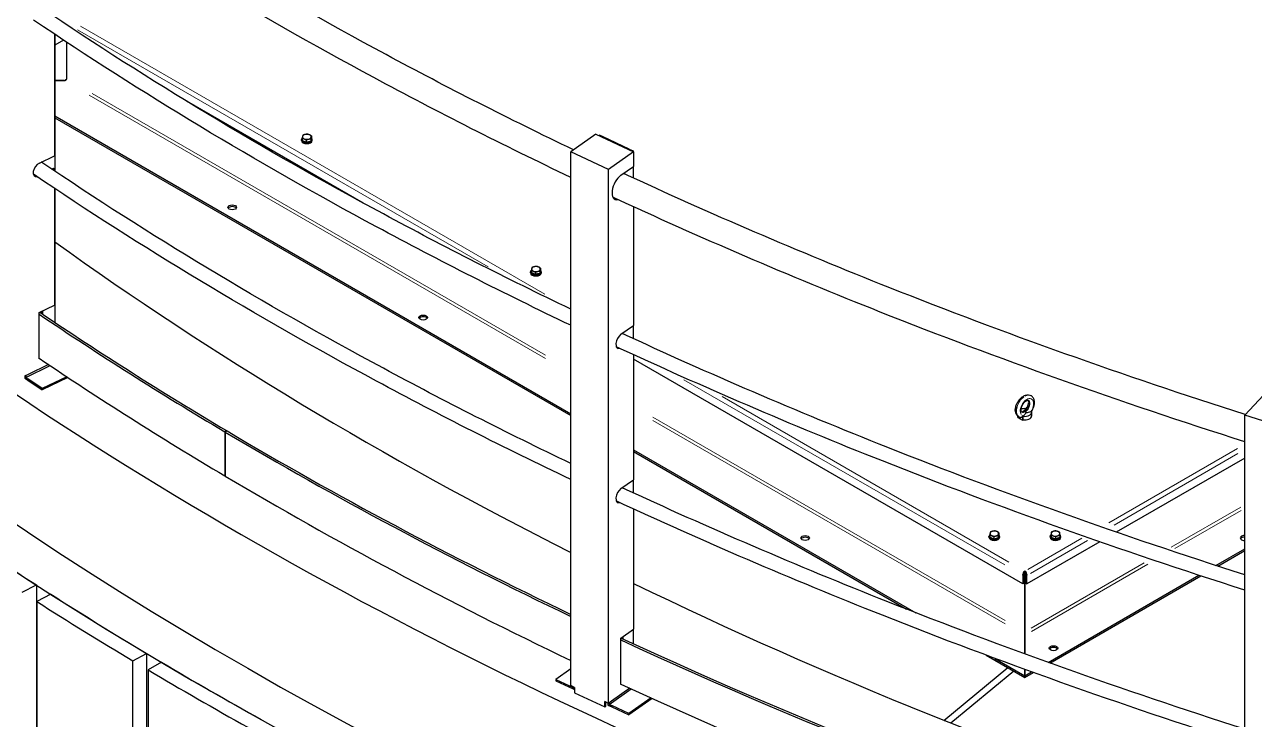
# Model space of a CAD drawing. Header units: millimetres. Extents: x 0 to 89100, y 0 to 63000.
# Drawn here: x 63666 to 65374, y 54623 to 55588 of the extents above; entities that cross this region are included whole.
import ezdxf

# ---------------------------------------------------------------- set-up
doc = ezdxf.new("R2010")
doc.units = ezdxf.units.MM
doc.header["$LTSCALE"] = 150
doc.layers.add('Visible', color=7, linetype='Continuous', lineweight=25)
doc.layers.add('Visible Narrow', color=7, linetype='Continuous', lineweight=18)

msp = doc.modelspace()

# ---------------------------------------------------------------- linework, layer by layer
at = {"layer": 'Visible'}
for p, q in [((63707.87, 55575.25), (63707.87, 55406.39)), ((63708.32, 55574.95), (63708.32, 55384.88)), ((63720.54, 55566.84), (63708.32, 55559.78)), ((63725.14, 55513.15), (63725.14, 55563.8)), ((63720.9, 55510.71), (63708.32, 55510.71)), ((63708.32, 55510.7), (63720.9, 55510.7)), ((64136.72, 55340.45), (63891.1, 55482.26)), ((63708.32, 55461.64), (64424.81, 55047.97)), ((63708.32, 55459.19), (64424.81, 55045.52)), ((64050.7, 55427.42), (64050.7, 55428.65)), ((64051.83, 55430.72), (64051.83, 55427.45)), ((64054.6, 55426.25), (64051.83, 55427.45)), ((64057.37, 55425.05), (64054.6, 55426.25)), ((64057.37, 55428.32), (64057.37, 55425.05)), ((64060.56, 55425.83), (64057.37, 55425.05)), ((64063.74, 55426.62), (64060.56, 55425.83)), ((64063.74, 55429.89), (64063.74, 55426.62)), ((64064.16, 55428.6), (64063.74, 55426.62)), ((64064.57, 55430.59), (64064.16, 55428.6)), ((64064.2, 55428.81), (64064.2, 55428.65)), ((64064.57, 55433.86), (64064.57, 55430.59)), ((64065.7, 55427.42), (64065.7, 55428.65)), ((64459.36, 55436.37), (64424.81, 55411.85)), ((64459.36, 55436.37), (64511.73, 55411.78)), ((64463.83, 55434.27), (64464.64, 55434.85)), ((64469.87, 55432.39), (64464.64, 55434.85)), ((64505.95, 55415.45), (64469.87, 55432.39)), ((64477.18, 55387.26), (64424.81, 55411.85)), ((64424.81, 54670.26), (64424.81, 55411.85)), ((64511.73, 55411.78), (64477.18, 55387.26)), ((64505.95, 55415.45), (64511.18, 55412.99)), ((64510.38, 55412.42), (64511.18, 55412.99)), ((64511.18, 55412.99), (64511.18, 55412.04)), ((64511.73, 55411.78), (64511.73, 55391.57)), ((63686.97, 55396.18), (63707.87, 55406.39)), ((64494.45, 55379.31), (64511.73, 55391.57)), ((64511.18, 55391.19), (64511.18, 55375.67)), ((63703.96, 55387.81), (63706.42, 55389.01)), ((63707.87, 55388.02), (63705.43, 55386.82)), ((63706.42, 55389.01), (63707.87, 55388.02)), ((63707.87, 55388.02), (63707.87, 55385.18)), ((64477.18, 54645.67), (64477.18, 55387.26)), ((63707.87, 55360.92), (63707.87, 55198.79)), ((63708.32, 55360.62), (63708.32, 55174.92)), ((64511.73, 55335.53), (64511.73, 55170.51)), ((64368.9, 55243.71), (64368.9, 55244.94)), ((64370.03, 55247.01), (64370.03, 55243.73)), ((64372.8, 55242.53), (64370.03, 55243.73)), ((64375.57, 55241.33), (64372.8, 55242.53)), ((64375.57, 55244.61), (64375.57, 55241.33)), ((64378.76, 55242.12), (64375.57, 55241.33)), ((64381.94, 55242.9), (64378.76, 55242.12)), ((64381.94, 55246.18), (64381.94, 55242.9)), ((64382.36, 55244.89), (64381.94, 55242.9)), ((64382.77, 55246.88), (64382.36, 55244.89)), ((64382.4, 55245.1), (64382.4, 55244.94)), ((64382.77, 55250.15), (64382.77, 55246.88)), ((64383.9, 55243.71), (64383.9, 55244.94)), ((63686.69, 55188.45), (63707.87, 55198.79)), ((63686.69, 55124.15), (63686.69, 55188.45)), ((63689.68, 55187.44), (63689.68, 55189.91)), ((63691.14, 55190.62), (63691.14, 55186.46)), ((64494.45, 55158.24), (64511.73, 55170.51)), ((64511.18, 55170.12), (64511.18, 55152.5)), ((63687.33, 55124.46), (63686.69, 55124.15)), ((64511.73, 55130.03), (64511.73, 54956.18)), ((65052.51, 54811.72), (64511.73, 55123.94)), ((63671.22, 55102.51), (63666.07, 55100)), ((63668.23, 55098.38), (63701.77, 55114.75)), ((63668.23, 55101.05), (63668.23, 55098.38)), ((63699.46, 55116.3), (63671.22, 55102.51)), ((63666.78, 55100.34), (63666.78, 55097.53)), ((63666.78, 55097.53), (63671.14, 55094.56)), ((63668.23, 55098.38), (63671.14, 55096.39)), ((63690.99, 55082.84), (63671.14, 55096.39)), ((63671.14, 55094.56), (63690.99, 55081)), ((63724.86, 55099.37), (63690.99, 55082.84)), ((63726.46, 55098.31), (63690.99, 55081)), ((63690.99, 55082.84), (63690.99, 55081)), ((65063.59, 55073.12), (65063.73, 55073.05)), ((65386.6, 55073.75), (65360.5, 55045.96)), ((65053.47, 55051.44), (65053.47, 55051.44)), ((65064.6, 55049.59), (65064.6, 55044.69)), ((65065.03, 55046.68), (65064.9, 55053.12)), ((65045.41, 55042.7), (65045.46, 55044.72)), ((65045.41, 55042.7), (65051.77, 55039.03)), ((65046.39, 55044.08), (65047.18, 55043.63)), ((65051.64, 55045.46), (65051.77, 55039.03)), ((65052.59, 55039.5), (65051.77, 55039.03)), ((65065.03, 55046.68), (65064.6, 55046.43)), ((65419.84, 55027.39), (65360.5, 55045.96)), ((65360.5, 54304.38), (65360.5, 55045.96)), ((63946.97, 55024.43), (63944.27, 55022.92)), ((63944.27, 55022.92), (63944.27, 54961.69)), ((63947.64, 55024.03), (63944.94, 55022.53)), ((63944.94, 55022.53), (63944.94, 54961.29)), ((63946.97, 55023.66), (63946.97, 55024.43)), ((64511.73, 54997.79), (64903.88, 54771.38)), ((64511.73, 54995.34), (64890.74, 54776.52)), ((65360.5, 54986.41), (65182.2, 54883.46)), ((63944.27, 54961.69), (63944.94, 54962.06)), ((64494.45, 54943.91), (64511.73, 54956.18)), ((64511.18, 54955.79), (64511.18, 54938.17)), ((64511.73, 54915.7), (64511.73, 54748.58)), ((65006.42, 54879.59), (65006.42, 54876.31)), ((65018.34, 54878.76), (65018.34, 54875.48)), ((65019.17, 54879.45), (65018.75, 54877.47)), ((65019.17, 54882.73), (65019.17, 54879.45)), ((65091.62, 54883.12), (65091.62, 54879.85)), ((65091.65, 54877.85), (65091.62, 54879.85)), ((65091.68, 54879.13), (65091.68, 54875.85)), ((65103.68, 54879.19), (65103.68, 54875.91)), ((65005.3, 54876.29), (65005.3, 54877.51)), ((65009.19, 54875.11), (65006.42, 54876.31)), ((65011.97, 54873.91), (65009.19, 54875.11)), ((65011.97, 54877.19), (65011.97, 54873.91)), ((65015.15, 54874.7), (65011.97, 54873.91)), ((65018.34, 54875.48), (65015.15, 54874.7)), ((65018.75, 54877.47), (65018.34, 54875.48)), ((65018.8, 54877.67), (65018.8, 54877.51)), ((65020.3, 54876.29), (65020.3, 54877.51)), ((65159.09, 54870.12), (65057.94, 54811.72)), ((65090.15, 54876.29), (65090.15, 54877.51)), ((65091.65, 54877.87), (65091.65, 54877.51)), ((65091.68, 54875.85), (65091.65, 54877.85)), ((65094.7, 54874.87), (65091.68, 54875.85)), ((65097.71, 54873.88), (65094.7, 54874.87)), ((65097.71, 54877.16), (65097.71, 54873.88)), ((65100.7, 54874.9), (65097.71, 54873.88)), ((65103.68, 54875.91), (65100.7, 54874.9)), ((65105.15, 54876.29), (65105.15, 54877.51)), ((65320.42, 54837.11), (65360.5, 54860.25)), ((65323.14, 54836.23), (65360.5, 54857.8)), ((65055.22, 54827.3), (65055.22, 54829.14)), ((65053.63, 54824.54), (65052.04, 54823.63)), ((65052.04, 54823.63), (65052.51, 54823.36)), ((65054.1, 54824.28), (65052.51, 54823.36)), ((65052.51, 54823.36), (65052.51, 54811.72)), ((65054.1, 54812.64), (65052.51, 54811.72)), ((65053.63, 54824.54), (65054.1, 54824.28)), ((65054.1, 54824.28), (65054.1, 54812.64)), ((65055.22, 54826.07), (65054.39, 54826.55)), ((65055.22, 54826.07), (65055.22, 54827.3)), ((65055.22, 54827.3), (65055.22, 54826.07)), ((65056.05, 54826.55), (65055.22, 54826.07)), ((65055.22, 54826.07), (65055.22, 54745.23)), ((65055.23, 54745.23), (65055.23, 54826.07)), ((65056.81, 54824.54), (65056.35, 54824.28)), ((65056.35, 54824.28), (65056.35, 54812.64)), ((65056.35, 54824.28), (65057.94, 54823.36)), ((65056.35, 54812.64), (65057.94, 54811.72)), ((65056.81, 54824.54), (65058.4, 54823.63)), ((65057.94, 54823.36), (65058.4, 54823.63)), ((65057.94, 54811.72), (65057.94, 54823.36)), ((65087.41, 54702.58), (65296.94, 54823.56)), ((65090.02, 54701.64), (65299.65, 54822.67)), ((63663.23, 54799.93), (63682.73, 54810.07)), ((63682.73, 54810.07), (63682.73, 51218.51)), ((63702.81, 54797.21), (63683.31, 54787.06)), ((63683.31, 54787.06), (63683.31, 51195.5)), ((64494.22, 54736.15), (64511.73, 54748.58)), ((64511.18, 54748.2), (64511.18, 54728.64)), ((64494.22, 54671.85), (64494.22, 54736.15)), ((64495.24, 54736.02), (64495.24, 54736.88)), ((64496.99, 54738.12), (64496.99, 54735.21)), ((65055.22, 54714.25), (65055.23, 54740.33)), ((65055.22, 54740.33), (65055.22, 54714.25)), ((63816.91, 54704.52), (63835.76, 54715.07)), ((63835.76, 54715.07), (63835.76, 51123.5)), ((65001.48, 54712.58), (65055.22, 54681.55)), ((65013.39, 54708.15), (65055.22, 54684)), ((63816.91, 51112.96), (63816.91, 54704.52)), ((63856.64, 54702.63), (63837.79, 54692.08)), ((63837.79, 54692.08), (63837.79, 51100.52)), ((64424.81, 54693.58), (64404.16, 54678.91)), ((64942.72, 54622.05), (65031.49, 54695.25)), ((65055.22, 54692.78), (65055.22, 54681.55)), ((65055.22, 54684), (65055.22, 54692.78)), ((65055.23, 54681.55), (65055.22, 54692.78)), ((65055.23, 54692.78), (65055.23, 54684)), ((64404.16, 54678.91), (64428.02, 54667.71)), ((64404.16, 54678.91), (64404.16, 54677.08)), ((64404.16, 54677.08), (64428.02, 54665.88)), ((65040.11, 54690.27), (64952.59, 54618.11)), ((65055.22, 54684), (65055.22, 54681.55)), ((65055.23, 54684), (65064.56, 54689.39)), ((65055.23, 54681.55), (65067.16, 54688.44)), ((65055.23, 54684), (65055.23, 54681.55)), ((64430.05, 54667.8), (64424.81, 54670.26)), ((64428.02, 54667.71), (64430.05, 54666.76)), ((64428.02, 54665.88), (64430.05, 54664.92)), ((64430.05, 54667.8), (64430.05, 54660.46)), ((64430.05, 54660.46), (64471.95, 54640.78)), ((64478.06, 54644.22), (64508.53, 54665.85)), ((64506.76, 54666.67), (64481.44, 54648.7)), ((64494.75, 54672.23), (64494.22, 54671.85)), ((64477.18, 54645.67), (64471.95, 54648.13)), ((64471.95, 54640.78), (64471.95, 54648.13)), ((64471.95, 54640.78), (64473.37, 54641.79)), ((64473.37, 54641.79), (64473.37, 54647.47)), ((64476.31, 54646.08), (64476.31, 54643.2)), ((64476.31, 54643.2), (64481.55, 54640.74)), ((64481.44, 54648.7), (64477.18, 54645.67)), ((64478.06, 54646.3), (64478.06, 54644.22)), ((64478.06, 54644.22), (64481.55, 54642.58)), ((64505.41, 54631.38), (64481.55, 54642.58)), ((64481.55, 54640.74), (64505.41, 54629.54)), ((64536.14, 54653.19), (64505.41, 54631.38)), ((64537.71, 54652.47), (64505.41, 54629.54)), ((64505.41, 54631.38), (64505.41, 54629.54))]:
    msp.add_line(p, q, dxfattribs=at)
for centre, major_axis, ratio, start_param, end_param in [((68289.52, 57194.93), (-6187.5, 0), 0.5773503, 6.0962024, 9.6168762), ((68289.52, 57194.93), (-6112.5, 0), 0.5773503, 0, 1.3652724), ((63720.9, 55513.16), (4.24, 0), 0.5774155, 4.7123325, 6.2831288), ((63720.9, 55513.15), (4.24, 0), 0.5774155, 4.7124455, 6.2832418), ((64058.2, 55428.65), (7.5, 0), 0.5773503, 2.5754935, 6.8388121), ((64058.2, 55427.42), (7.5, 0), 0.5773503, 3.1415927, 6.2831853), ((64058.2, 55432.57), (-6, 0), 0.5773503, 6.1631016, 7.2102992), ((64058.2, 55432.57), (-6, 0), 0.5773503, 5.1159041, 6.1631016), ((64058.2, 55428.65), (-6, 0), 0.5773503, 0.5122191, 1.3420087), ((64058.2, 55432.57), (-6, 0), 0.5773503, 0.9271139, 1.9743114), ((64058.2, 55432.57), (6, 0), 0.5773503, 0.9271139, 1.9743114), ((64058.2, 55428.65), (-6, 0), 0.5773503, 1.5289442, 2.4196787), ((64058.2, 55432.57), (6, 0), 0.5773503, 5.1159041, 6.1631016), ((64058.2, 55432.57), (6, 0), 0.5773503, 6.1631016, 7.2102992), ((64058.2, 55428.65), (6, 0), 0.5773503, 6.0035196, 6.2831853), ((63686.97, 55387), (-6.34, -9.29), 0.6234477, 3.9723274, 6.7589537), ((63683.41, 55388.09), (6.34, 9.29), 0.6234477, 6.2347591, 6.3064286), ((63681.95, 55389.08), (6.34, 9.29), 0.6234477, 3.6631995, 3.7974198), ((63685.52, 55387.99), (-6.34, -9.29), 0.6234477, 0.125741, 0.4738092), ((63683.41, 55388.09), (-6.34, -9.29), 0.6234477, 0.503796, 0.6571643), ((64494.45, 55363.39), (-8.29, -17.65), 0.5151758, 3.8806901, 6.6737225), ((64488.85, 55364.9), (8.29, 17.65), 0.5151758, 6.0990844, 6.1658988), ((64490.6, 55364.08), (8.29, 17.65), 0.5151758, 6.1011993, 6.3533492), ((68289.52, 57375.58), (6112.5, 0), 0.5773503, 3.7534395, 4.1005421), ((64488.85, 55364.9), (-8.29, -17.65), 0.5151758, 0.3804398, 0.5074628), ((64492.71, 55364.21), (-8.29, -17.65), 0.5151758, 0.0961292, 0.3892862), ((64490.6, 55364.08), (-8.29, -17.65), 0.5151758, 0.3694616, 0.5083554), ((63954.78, 55332.2), (6, 0), 0.5773503, 0.3613671, 2.7802255), ((68289.52, 57408.04), (5872.5, 0), 0.5773503, 3.8175465, 3.9940945), ((64376.4, 55244.94), (7.5, 0), 0.5773503, 2.5754935, 6.8388121), ((64376.4, 55243.71), (7.5, 0), 0.5773503, 3.1415927, 6.2831853), ((64376.4, 55248.86), (-6, 0), 0.5773503, 6.1631016, 7.2102992), ((64376.4, 55248.86), (-6, 0), 0.5773503, 5.1159041, 6.1631016), ((64376.4, 55244.94), (-6, 0), 0.5773503, 0.5122191, 1.3420087), ((64376.4, 55248.86), (-6, 0), 0.5773503, 0.9271139, 1.9743114), ((64376.4, 55248.86), (6, 0), 0.5773503, 0.9271139, 1.9743114), ((64376.4, 55244.94), (-6, 0), 0.5773503, 1.5289442, 2.4196787), ((64376.4, 55248.86), (6, 0), 0.5773503, 5.1159041, 6.1631016), ((64376.4, 55248.86), (6, 0), 0.5773503, 6.1631016, 7.2102992), ((64376.4, 55244.94), (6, 0), 0.5773503, 6.0035196, 6.2831853), ((68289.52, 57458.25), (6055.87, 0), 0.5773503, 3.8489831, 3.9121467), ((68289.52, 57458.25), (6052.12, 0), 0.5773503, 3.8484812, 3.9121467), ((64219.95, 55179.11), (6, 0), 0.5773503, 0.3613671, 2.7802255), ((64494.45, 55149.06), (-4.78, -10.18), 0.5151758, 3.8806901, 6.7566627), ((64488.85, 55150.57), (4.78, 10.18), 0.5151758, 3.7502368, 3.7816182), ((64490.6, 55149.75), (-4.78, -10.18), 0.5151758, 0.4725708, 0.6412233), ((64492.71, 55149.88), (-4.78, -10.18), 0.5151758, 0.1671446, 0.471734), ((68289.52, 57397.02), (6055.87, 0), 0.5773503, 3.8489831, 3.9121467), ((65055.22, 55049.59), (9.37, 0), 0.5773503, 1.3943417, 2.1674955), ((65055.22, 55049.59), (9.37, 0), 0.5773503, 4.4095243, 6.5860499), ((65055.22, 55191.89), (6.55, -310.51), 0.0216007, 5.2067929, 5.2249141), ((65055.22, 55044.69), (9.37, 0), 0.5773503, 4.4276455, 6.2831853), ((68289.52, 57458.25), (6055.87, 0), 0.5773503, 3.9123055, 4.020265), ((68289.52, 57458.25), (6052.12, 0), 0.5773503, 3.9123055, 4.0197513), ((68289.52, 57397.02), (6055.87, 0), 0.5773503, 3.9123055, 4.020265), ((64494.45, 54934.73), (-4.78, -10.18), 0.5151758, 3.8806901, 6.7566627), ((64488.85, 54936.24), (4.78, 10.18), 0.5151758, 3.7502368, 3.7816182), ((64490.6, 54935.42), (-4.78, -10.18), 0.5151758, 0.4725708, 0.6412233), ((64492.71, 54935.55), (-4.78, -10.18), 0.5151758, 0.1671446, 0.471734), ((68289.52, 57194.93), (6187.5, 0), 0.5773503, 3.8410865, 3.872557), ((65012.8, 54877.51), (7.5, 0), 0.5773503, 2.5754935, 6.8388121), ((65012.8, 54881.43), (-6, 0), 0.5773503, 6.1631016, 7.2102992), ((65012.8, 54881.43), (-6, 0), 0.5773503, 5.1159041, 6.1631016), ((65012.8, 54881.43), (-6, 0), 0.5773503, 0.9271139, 1.9743114), ((65012.8, 54881.43), (6, 0), 0.5773503, 0.9271139, 1.9743114), ((65012.8, 54881.43), (6, 0), 0.5773503, 5.1159041, 6.1631016), ((65012.8, 54881.43), (6, 0), 0.5773503, 6.1631016, 7.2102992), ((65097.65, 54877.51), (7.5, 0), 0.5773503, 2.5053533, 6.9221564), ((65097.65, 54881.43), (-6, 0), 0.5773503, 5.245453, 6.2926506), ((65097.65, 54881.43), (-6, 0), 0.5773503, 0.0094653, 1.0566628), ((65097.65, 54881.43), (6, 0), 0.5773503, 1.0566628, 2.1038604), ((65097.65, 54881.43), (6, 0), 0.5773503, 0.0094653, 1.0566628), ((65097.65, 54881.43), (6, 0), 0.5773503, 5.245453, 6.2926506), ((65360.17, 54875.37), (-6, 0), 0.5773503, 4.6563288, 7.9100418), ((64750.28, 54872.92), (6, 0), 0.5773503, 0.3613671, 2.7802255), ((65012.8, 54876.29), (7.5, 0), 0.5773503, 3.1415927, 6.2831853), ((65012.8, 54877.51), (-6, 0), 0.5773503, 0.5122191, 1.3420087), ((65012.8, 54877.51), (-6, 0), 0.5773503, 1.5289442, 2.4196787), ((65012.8, 54877.51), (6, 0), 0.5773503, 6.0035196, 6.2831853), ((65097.65, 54876.29), (7.5, 0), 0.5773503, 3.1415927, 6.2831853), ((65097.65, 54877.51), (-6, 0), 0.5773503, 0, 0.0542781), ((65097.65, 54877.51), (-6, 0), 0.5773503, 0.6235085, 1.4898171), ((65097.65, 54881.43), (-6, 0), 0.5773503, 1.0566628, 2.1038604), ((65097.65, 54877.51), (-6, 0), 0.5773503, 1.6731041, 2.5346167), ((65360.17, 54872.92), (-6, 0), 0.5773503, 4.6563288, 5.9218182), ((65055.22, 54825.46), (-2.25, -3.9), 0.5773503, 3.9269908, 5.4977871), ((65055.22, 54825.46), (-2.25, 3.9), 0.5773503, 3.9269908, 5.4977871), ((68289.52, 57408.04), (5872.5, 0), 0.5773503, 4.0135861, 4.1902126), ((65055.22, 54825.46), (-1.13, -1.95), 0.5773503, 3.9269908, 5.4977871), ((65055.22, 54825.46), (1.12, -1.95), 0.5773503, 0.7853982, 2.3561945), ((68289.52, 57194.93), (6187.5, 0), 0.5773503, 3.8774055, 3.908876), ((68289.52, 57194.93), (-6213.75, 0), 0.5773503, 0.7358026, 0.7672936), ((65055.22, 54742.78), (0, -3.46), 0.0000978, 3.9270365, 5.4978328), ((65055.23, 54742.78), (0, 3.46), 0.0000978, 3.9269344, 5.4977307), ((68289.52, 57458.25), (6055.87, 0), 0.5773503, 4.0350607, 4.2075521), ((68289.52, 57458.25), (6052.12, 0), 0.5773503, 4.0346241, 4.2072096), ((65095, 54719.83), (6, 0), 0.5773503, 0.3613671, 2.7802255), ((68289.52, 57194.93), (-6213.75, 0), 0.5773503, 0.7721216, 0.8036125), ((68289.52, 57194.93), (6187.5, 0), 0.5773503, 3.9137245, 3.945195), ((68289.52, 57397.02), (6055.87, 0), 0.5773503, 4.0350607, 4.2075521)]:
    msp.add_ellipse(centre, major_axis=major_axis, ratio=ratio, start_param=start_param, end_param=end_param, dxfattribs=at)
for centre, major_axis in [((63954.78, 55334.65), (-6, 0)), ((64219.95, 55181.55), (-6, 0)), ((64750.28, 54875.37), (-6, 0)), ((65095, 54722.28), (6, 0))]:
    msp.add_ellipse(centre, major_axis=major_axis, ratio=0.5773503, dxfattribs=at)
for points, knots in [([(64428.62, 55414.55), (64339.67, 55457.18), (64252.85, 55501.29), (64000.46, 55637.14), (63841.58, 55733), (63692.71, 55833.72)], [4.72926549, 4.72926549, 4.72926549, 4.72926549, 4.78669239, 4.78669239, 4.90071105, 4.90071105, 4.90071105, 4.90071105]), ([(64424.81, 55376.21), (64331.23, 55420.84), (64239.95, 55467.1), (63982.5, 55605.67), (63822.78, 55702.01), (63673.01, 55803.32)], [4.72673038, 4.72673038, 4.72673038, 4.72673038, 4.78669239, 4.78669239, 4.9005598, 4.9005598, 4.9005598, 4.9005598]), ([(64424.81, 55193.14), (64335.87, 55235.78), (64249.06, 55279.89), (63997.21, 55415.45), (63838.79, 55510.97), (63690.28, 55611.35)], [4.72933692, 4.72933692, 4.72933692, 4.72933692, 4.78669239, 4.78669239, 4.90018417, 4.90018417, 4.90018417, 4.90018417]), ([(64424.81, 55170.77), (64332.55, 55214.84), (64242.54, 55260.48), (63986.98, 55398.04), (63827.89, 55493.98), (63678.7, 55594.83)], [4.72746927, 4.72746927, 4.72746927, 4.72746927, 4.78669239, 4.78669239, 4.90025711, 4.90025711, 4.90025711, 4.90025711]), ([(64424.81, 54978.81), (64335.87, 55021.45), (64249.06, 55065.56), (63997.21, 55201.12), (63838.79, 55296.64), (63690.28, 55397.02)], [4.72933692, 4.72933692, 4.72933692, 4.72933692, 4.78669239, 4.78669239, 4.90018417, 4.90018417, 4.90018417, 4.90018417]), ([(64424.81, 54956.44), (64332.55, 55000.51), (64242.54, 55046.15), (63986.98, 55183.71), (63827.89, 55279.65), (63678.7, 55380.5)], [4.72746927, 4.72746927, 4.72746927, 4.72746927, 4.78669239, 4.78669239, 4.90025711, 4.90025711, 4.90025711, 4.90025711]), ([(65361.22, 55046.72), (65191.97, 55100.83), (65027.24, 55159.63), (64741.06, 55273.09), (64617.66, 55326.13), (64497.96, 55381.8)], [4.54203711, 4.54203711, 4.54203711, 4.54203711, 4.63808557, 4.63808557, 4.71443237, 4.71443237, 4.71443237, 4.71443237]), ([(65360.5, 55008.93), (65186.87, 55064.18), (65017.92, 55124.36), (64727.32, 55239.58), (64603.5, 55292.78), (64483.35, 55348.64)], [4.54009544, 4.54009544, 4.54009544, 4.54009544, 4.63808557, 4.63808557, 4.71429154, 4.71429154, 4.71429154, 4.71429154]), ([(65360.5, 54824.2), (65190.48, 54878.51), (65025, 54937.56), (64738.52, 55051.14), (64615.51, 55103.99), (64496.16, 55159.46)], [4.54171051, 4.54171051, 4.54171051, 4.54171051, 4.63808557, 4.63808557, 4.71409587, 4.71409587, 4.71409587, 4.71409587]), ([(65360.5, 54803.02), (65187.9, 54858.01), (65019.94, 54917.86), (64730.79, 55032.5), (64607.48, 55085.48), (64487.82, 55141.09)], [4.54055376, 4.54055376, 4.54055376, 4.54055376, 4.63808557, 4.63808557, 4.71406247, 4.71406247, 4.71406247, 4.71406247]), ([(65046.39, 55044.08), (65045.47, 55044.62), (65044.66, 55045.34), (65043.32, 55047.08), (65042.82, 55048.11), (65042.08, 55050.52), (65041.93, 55051.92), (65042, 55055), (65042.29, 55056.69), (65043.28, 55060.05), (65043.98, 55061.72), (65045.71, 55064.88), (65046.73, 55066.38), (65049.01, 55069.08), (65050.28, 55070.3), (65053, 55072.32), (65054.46, 55073.13), (65057.44, 55074.12), (65058.96, 55074.34), (65061.56, 55074.02), (65062.63, 55073.68), (65063.59, 55073.12)], [-2.3561945, -2.3561945, -2.3561945, -2.3561945, -2.1285941, -2.1285941, -1.8792515, -1.8792515, -1.5690746, -1.5690746, -1.2118087, -1.2118087, -0.854039, -0.854039, -0.5012726, -0.5012726, -0.1465999, -0.1465999, 0.2137379, 0.2137379, 0.5494352, 0.5494352, 0.7853982, 0.7853982, 0.7853982, 0.7853982]), ([(65050.93, 55050.12), (65050.8, 55050.2), (65050.66, 55050.31), (65050.32, 55050.88), (65050.13, 55051.34), (65049.93, 55052.52), (65049.89, 55053.16), (65049.99, 55054.63), (65050.12, 55055.45), (65050.57, 55057.19), (65050.9, 55058.12), (65051.73, 55059.94), (65052.23, 55060.85), (65053.36, 55062.52), (65053.98, 55063.29), (65055.24, 55064.6), (65055.89, 55065.14), (65057.09, 55065.97), (65057.65, 55066.25), (65058.6, 55066.61), (65058.99, 55066.68), (65059.61, 55066.7), (65059.79, 55066.64), (65059.94, 55066.57), (65059.96, 55066.56), (65059.98, 55066.55)], [-2.3561945, -2.3561945, -2.3561945, -2.3561945, -2.0420352, -2.0420352, -1.7264659, -1.7264659, -1.4673273, -1.4673273, -1.2019714, -1.2019714, -0.9267158, -0.9267158, -0.6457387, -0.6457387, -0.3650973, -0.3650973, -0.0909601, -0.0909601, 0.1726807, 0.1726807, 0.4325068, 0.4325068, 0.7416349, 0.7416349, 0.7853982, 0.7853982, 0.7853982, 0.7853982]), ([(65055.15, 55053), (65055.8, 55053.62), (65056.43, 55054.34), (65057.63, 55055.94), (65058.19, 55056.82), (65059.15, 55058.64), (65059.55, 55059.57), (65060.14, 55061.36), (65060.34, 55062.21), (65060.53, 55063.72), (65060.54, 55064.37), (65060.44, 55065.42), (65060.34, 55065.81), (65060.11, 55066.37), (65060, 55066.5), (65059.92, 55066.57), (65059.91, 55066.58), (65059.9, 55066.59)], [-2.8162424, -2.8162424, -2.8162424, -2.8162424, -2.5435628, -2.5435628, -2.2628817, -2.2628817, -1.9812652, -1.9812652, -1.7057698, -1.7057698, -1.4425193, -1.4425193, -1.1904884, -1.1904884, -0.9179316, -0.9179316, -0.8708314, -0.8708314, -0.8708314, -0.8708314]), ([(65064.93, 55051.72), (65065.67, 55052.94), (65066.32, 55054.22), (65067.49, 55057.14), (65067.97, 55058.79), (65068.5, 55062.06), (65068.57, 55063.68), (65068.2, 55066.81), (65067.76, 55068.33), (65066.36, 55070.82), (65065.48, 55071.84), (65064.19, 55072.77), (65063.96, 55072.91), (65063.73, 55073.05)], [-2.4244562, -2.4244562, -2.4244562, -2.4244562, -2.145083, -2.145083, -1.8051618, -1.8051618, -1.4652406, -1.4652406, -1.1253194, -1.1253194, -0.8424167, -0.8424167, -0.7853982, -0.7853982, -0.7853982, -0.7853982]), ([(65050.55, 55050.49), (65050.6, 55050.49), (65050.65, 55050.49), (65050.84, 55050.5), (65050.99, 55050.52), (65051.33, 55050.6), (65051.53, 55050.65), (65051.74, 55050.73)], [2.65857048, 2.65857048, 2.65857048, 2.65857048, 2.7135837, 2.7135837, 2.83271343, 2.83271343, 2.95184317, 2.95184317, 2.95184317, 2.95184317]), ([(65053.47, 55051.44), (65053.46, 55051.43), (65053.45, 55051.43), (65053.43, 55051.42), (65053.42, 55051.41), (65053.38, 55051.39), (65053.35, 55051.37), (65053.24, 55051.32), (65053.15, 55051.28), (65052.71, 55051.08), (65052.27, 55050.92), (65051.74, 55050.73)], [-1.4562933, -1.4562933, -1.4562933, -1.4562933, -1.44378361, -1.44378361, -1.4301303, -1.4301303, -1.39485265, -1.39485265, -1.30115207, -1.30115207, -0.92188658, -0.92188658, -0.92188658, -0.92188658]), ([(65053.07, 55044.9), (65054.29, 55045.79), (65055.05, 55046.86), (65055.87, 55048.13), (65056.12, 55048.55), (65056.45, 55048.97), (65056.53, 55049.07), (65056.69, 55049.22), (65056.76, 55049.27), (65056.85, 55049.34), (65056.88, 55049.36), (65056.93, 55049.39), (65056.95, 55049.41), (65056.97, 55049.42)], [-0.72083028, -0.72083028, -0.72083028, -0.72083028, -0.36234149, -0.36234149, -0.14264662, -0.14264662, -0.07199889, -0.07199889, -0.02885542, -0.02885542, -0.01167621, -0.01167621, -0.00006359, -0.00006359, -0.00006359, -0.00006359]), ([(65055.15, 55053), (65055.05, 55052.91), (65054.97, 55052.82), (65054.57, 55052.42), (65054.33, 55052.14), (65054, 55051.82), (65053.91, 55051.75), (65053.75, 55051.62), (65053.69, 55051.58), (65053.59, 55051.51), (65053.56, 55051.5), (65053.51, 55051.47), (65053.49, 55051.45), (65053.47, 55051.44)], [-0.41966457, -0.41966457, -0.41966457, -0.41966457, -0.36234149, -0.36234149, -0.14264662, -0.14264662, -0.07199889, -0.07199889, -0.02885542, -0.02885542, -0.01167621, -0.01167621, -0.00006359, -0.00006359, -0.00006359, -0.00006359]), ([(65056.97, 55049.42), (65056.97, 55049.42), (65056.97, 55049.42), (65056.97, 55049.42), (65056.97, 55049.42), (65056.98, 55049.42)], [13.6573173803, 13.6573173803, 13.6573173803, 13.6573173803, 13.65757557466, 13.65757557466, 13.65783376903, 13.65783376903, 13.65783376903, 13.65783376903]), ([(65056.98, 55049.42), (65056.99, 55049.43), (65057, 55049.43), (65057.02, 55049.44), (65057.03, 55049.45), (65057.07, 55049.47), (65057.1, 55049.48), (65057.21, 55049.54), (65057.29, 55049.57), (65058.06, 55049.83), (65059.09, 55049.9), (65061.32, 55050.26), (65062.51, 55050.5), (65063.52, 55050.93)], [-1.4562933, -1.4562933, -1.4562933, -1.4562933, -1.4437836, -1.4437836, -1.4301303, -1.4301303, -1.3948526, -1.3948526, -1.3011521, -1.3011521, -0.5710757, -0.5710757, 0, 0, 0, 0]), ([(65047.18, 55043.63), (65047.34, 55043.54), (65047.5, 55043.45), (65047.82, 55043.29), (65047.98, 55043.22), (65048.32, 55043.08), (65048.49, 55043.02), (65048.83, 55042.9), (65049, 55042.85), (65049.35, 55042.75), (65049.52, 55042.71), (65049.7, 55042.67)], [2.35619449, 2.35619449, 2.35619449, 2.35619449, 2.39462819, 2.39462819, 2.4330619, 2.4330619, 2.4714956, 2.4714956, 2.50992931, 2.50992931, 2.54836301, 2.54836301, 2.54836301, 2.54836301]), ([(65051.64, 55045.46), (65051.65, 55044.71), (65051.55, 55044.12), (65051.22, 55043.29), (65050.99, 55043.01), (65050.5, 55042.69), (65050.23, 55042.62), (65049.85, 55042.65), (65049.77, 55042.66), (65049.7, 55042.67)], [0, 0, 0, 0, 0.3633261, 0.3633261, 0.6808716, 0.6808716, 0.955434, 0.955434, 1.0240387, 1.0240387, 1.0240387, 1.0240387]), ([(65360.5, 54609.86), (65190.48, 54664.18), (65025, 54723.23), (64738.52, 54836.81), (64615.51, 54889.66), (64496.16, 54945.13)], [4.54171051, 4.54171051, 4.54171051, 4.54171051, 4.63808557, 4.63808557, 4.71409587, 4.71409587, 4.71409587, 4.71409587]), ([(65360.5, 54588.69), (65187.9, 54643.68), (65019.94, 54703.53), (64730.79, 54818.17), (64607.48, 54871.15), (64487.82, 54926.76)], [4.54055376, 4.54055376, 4.54055376, 4.54055376, 4.63808557, 4.63808557, 4.71406247, 4.71406247, 4.71406247, 4.71406247]), ([(62075.77, 54755.39), (61949.51, 54578.44), (61845.66, 54395.89), (61591.94, 53806.71), (61530.17, 53386.48), (61637.48, 52558.4), (61805.33, 52150.93), (62352.93, 51385.33), (62734.35, 51027.61), (63672.57, 50399.08), (64229.89, 50128.67), (65463.03, 49703.22), (66138.63, 49548.25), (67277.11, 49402.75), (67724.62, 49372.23), (68172.91, 49367.73)], [3.5362149, 3.5362149, 3.5362149, 3.5362149, 3.6833053, 3.6833053, 4.0016656, 4.0016656, 4.3186134, 4.3186134, 4.6383092, 4.6383092, 4.9591467, 4.9591467, 5.2799455, 5.2799455, 5.4804087, 5.4804087, 5.4804087, 5.4804087])]:
    msp.add_open_spline(points, degree=3, knots=knots, dxfattribs=at)
for points, weights in [([(64052.24, 55432.98), (64052.05, 55432.06), (64051.83, 55430.72)], [1, 1.03814443452, 1.0003653387]), ([(64051.83, 55430.72), (64053.31, 55430.35), (64054.6, 55429.8)], [1.0003653387, 1.03814443452, 1]), ([(64052.66, 55434.69), (64052.44, 55433.91), (64052.24, 55432.98)], [1.0003653387, 1.03814443452, 1]), ([(64055.85, 55435.75), (64054.37, 55435.39), (64052.66, 55434.69)], [1, 1.03814443452, 1.0003653387]), ([(64054.6, 55429.8), (64055.89, 55429.24), (64057.37, 55428.32)], [1, 1.03814443452, 1.0003653387]), ([(64059.03, 55436.26), (64057.32, 55436.12), (64055.85, 55435.75)], [1.0003653387, 1.03814443452, 1]), ([(64057.37, 55428.32), (64059.08, 55429.02), (64060.56, 55429.38)], [1.0003653387, 1.03814443452, 1]), ([(64061.8, 55435.34), (64060.52, 55435.9), (64059.03, 55436.26)], [1, 1.03814443452, 1.0003653387]), ([(64060.56, 55429.38), (64062.04, 55429.75), (64063.74, 55429.89)], [1, 1.03814443452, 1.0003653387]), ([(64064.57, 55433.86), (64063.09, 55434.78), (64061.8, 55435.34)], [1.0003653387, 1.03814443452, 1]), ([(64063.74, 55429.89), (64063.97, 55431.23), (64064.16, 55432.15)], [1.0003653387, 1.03814443452, 1]), ([(64064.16, 55432.15), (64064.35, 55433.08), (64064.57, 55433.86)], [1, 1.03814443452, 1.0003653387]), ([(64370.44, 55249.27), (64370.25, 55248.35), (64370.03, 55247.01)], [1, 1.03814443452, 1.0003653387]), ([(64370.03, 55247.01), (64371.51, 55246.64), (64372.8, 55246.09)], [1.0003653387, 1.03814443452, 1]), ([(64370.86, 55250.98), (64370.64, 55250.19), (64370.44, 55249.27)], [1.0003653387, 1.03814443452, 1]), ([(64374.04, 55252.04), (64372.56, 55251.68), (64370.86, 55250.98)], [1, 1.03814443452, 1.0003653387]), ([(64372.8, 55246.09), (64374.08, 55245.53), (64375.57, 55244.61)], [1, 1.03814443452, 1.0003653387]), ([(64377.23, 55252.55), (64375.52, 55252.41), (64374.04, 55252.04)], [1.0003653387, 1.03814443452, 1]), ([(64375.57, 55244.61), (64377.28, 55245.31), (64378.76, 55245.67)], [1.0003653387, 1.03814443452, 1]), ([(64380, 55251.63), (64378.71, 55252.19), (64377.23, 55252.55)], [1, 1.03814443452, 1.0003653387]), ([(64378.76, 55245.67), (64380.23, 55246.04), (64381.94, 55246.18)], [1, 1.03814443452, 1.0003653387]), ([(64382.77, 55250.15), (64381.29, 55251.07), (64380, 55251.63)], [1.0003653387, 1.03814443452, 1]), ([(64381.94, 55246.18), (64382.16, 55247.52), (64382.36, 55248.44)], [1.0003653387, 1.03814443452, 1]), ([(64382.36, 55248.44), (64382.55, 55249.36), (64382.77, 55250.15)], [1, 1.03814443452, 1.0003653387]), ([(65063.52, 55050.93), (65063.83, 55051.06), (65064.17, 55051.21)], [1.06244661735, 1.03210525676, 1]), ([(65052.43, 55044.42), (65052.76, 55044.67), (65053.07, 55044.9)], [1, 1.03210525676, 1.06244661735]), ([(65006.84, 54881.85), (65006.65, 54880.93), (65006.42, 54879.59)], [1, 1.03814443452, 1.0003653387]), ([(65006.42, 54879.59), (65007.91, 54879.22), (65009.19, 54878.66)], [1.0003653387, 1.03814443452, 1]), ([(65007.25, 54883.56), (65007.03, 54882.77), (65006.84, 54881.85)], [1.0003653387, 1.03814443452, 1]), ([(65010.44, 54884.62), (65008.96, 54884.26), (65007.25, 54883.56)], [1, 1.03814443452, 1.0003653387]), ([(65009.19, 54878.66), (65010.48, 54878.11), (65011.97, 54877.19)], [1, 1.03814443452, 1.0003653387]), ([(65013.63, 54885.13), (65011.92, 54884.98), (65010.44, 54884.62)], [1.0003653387, 1.03814443452, 1]), ([(65016.4, 54884.2), (65015.11, 54884.76), (65013.63, 54885.13)], [1, 1.03814443452, 1.0003653387]), ([(65015.15, 54878.25), (65016.63, 54878.61), (65018.34, 54878.76)], [1, 1.03814443452, 1.0003653387]), ([(65019.17, 54882.73), (65017.68, 54883.65), (65016.4, 54884.2)], [1.0003653387, 1.03814443452, 1]), ([(65018.34, 54878.76), (65018.56, 54880.1), (65018.75, 54881.02)], [1.0003653387, 1.03814443452, 1]), ([(65018.75, 54881.02), (65018.94, 54881.94), (65019.17, 54882.73)], [1, 1.03814443452, 1.0003653387]), ([(65094.6, 54884.42), (65093.21, 54883.95), (65091.62, 54883.12)], [1, 1.03814443452, 1.0003653387]), ([(65091.62, 54883.12), (65091.63, 54882.33), (65091.65, 54881.4)], [1.0003653387, 1.03814443452, 1]), ([(65091.65, 54881.4), (65091.66, 54880.47), (65091.68, 54879.13)], [1, 1.03814443452, 1.0003653387]), ([(65091.68, 54879.13), (65093.3, 54878.87), (65094.7, 54878.42)], [1.0003653387, 1.03814443452, 1]), ([(65097.58, 54885.16), (65095.98, 54884.89), (65094.6, 54884.42)], [1.0003653387, 1.03814443452, 1]), ([(65100.6, 54884.45), (65099.2, 54884.91), (65097.58, 54885.16)], [1, 1.03814443452, 1.0003653387]), ([(65103.62, 54883.19), (65102, 54883.99), (65100.6, 54884.45)], [1.0003653387, 1.03814443452, 1]), ([(65100.7, 54878.45), (65102.08, 54878.92), (65103.68, 54879.19)], [1, 1.03814443452, 1.0003653387]), ([(65103.65, 54881.47), (65103.63, 54882.39), (65103.62, 54883.19)], [1, 1.03814443452, 1.0003653387]), ([(65103.68, 54879.19), (65103.66, 54880.54), (65103.65, 54881.47)], [1.0003653387, 1.03814443452, 1]), ([(65011.97, 54877.19), (65013.67, 54877.88), (65015.15, 54878.25)], [1.0003653387, 1.03814443452, 1]), ([(65094.7, 54878.42), (65096.1, 54877.96), (65097.71, 54877.16)], [1, 1.03814443452, 1.0003653387]), ([(65097.71, 54877.16), (65099.31, 54877.98), (65100.7, 54878.45)], [1.0003653387, 1.03814443452, 1])]:
    msp.add_rational_spline(points, weights, degree=2, dxfattribs=at)
at = {"layer": 'Visible Narrow'}
for p, q in [((64310.27, 55251.89), (63740, 55581.13)), ((63744.12, 55586.1), (64388.65, 55213.98)), ((63725.15, 55563.79), (63725.15, 55513.15)), ((63720.9, 55510.71), (63720.9, 55510.71)), ((63720.9, 55510.7), (63720.9, 55510.71)), ((63720.91, 55510.7), (63720.9, 55510.7)), ((63720.91, 55510.7), (63720.9, 55510.7)), ((63721.12, 55510.83), (63724.93, 55513.03)), ((64389.62, 55124.62), (63756.1, 55490.38)), ((63760.13, 55492.96), (64389.83, 55129.4)), ((64469.83, 55432.36), (64469.1, 55431.84)), ((64505.18, 55414.9), (64505.91, 55415.42)), ((63671.14, 55096.3), (63671.14, 55094.65)), ((65027.3, 54837.91), (64581.92, 55095.05)), ((64635.08, 55071.71), (65033.11, 54841.9)), ((65054.76, 55051.08), (65054.76, 55051.08)), ((65054.8, 55051.06), (65055.64, 55050.57)), ((65055.64, 55050.58), (65054.81, 55051.06)), ((65055.69, 55050.55), (65055.68, 55050.55)), ((64538.9, 55043.33), (65028.04, 54760.93)), ((65028.04, 54756.03), (64538.9, 55038.44)), ((65171.61, 54896.33), (65350.56, 54999.65)), ((65350.96, 54992.53), (65179.15, 54893.34)), ((65258.32, 54862.49), (65355.12, 54918.39)), ((65355.39, 54913.64), (65263.42, 54860.54)), ((65059.39, 54831.54), (65134.45, 54874.88)), ((65142.13, 54871.96), (65062.81, 54826.17)), ((65063.95, 54750.28), (65220.92, 54840.9)), ((65226.01, 54838.94), (65064.22, 54745.53)), ((65055.22, 54826.07), (65055.22, 54745.24)), ((65055.22, 54745.24), (65055.23, 54745.23)), ((65055.22, 54745.23), (65055.22, 54745.24)), ((65055.22, 54745.24), (65055.22, 54740.34)), ((65055.23, 54740.33), (65055.22, 54740.34)), ((65055.22, 54740.34), (65055.22, 54740.33)), ((65055.22, 54740.33), (65055.22, 54740.34)), ((65055.23, 54740.33), (65055.23, 54740.34)), ((64428.02, 54665.97), (64428.02, 54667.62)), ((64481.55, 54642.49), (64481.55, 54640.83))]:
    msp.add_line(p, q, dxfattribs=at)
for centre, major_axis, ratio, start_param, end_param in [((63720.9, 55513.16), (4.24, 0), 0.5773503, 4.712389, 5.4966925), ((63720.91, 55513.15), (4.24, 0), 0.5772851, 4.7124454, 6.2832418), ((65054.99, 55058.6), (8.68, 14.47), 0.5660368, 0.9125442, 3.0331192), ((65055.45, 55058.34), (-8.19, -14.76), 0.5884459, 4.0347105, 6.1552855), ((65058.1, 55056.88), (6.31, 11.51), 0.5915725, 4.9440762, 9.1668577), ((65054.99, 55058.6), (8.68, 14.47), 0.5660368, 0.0486062, 0.7554645), ((65055.45, 55058.34), (-8.19, -14.76), 0.5884459, 3.1707725, 3.8776308), ((65054.99, 55058.6), (-4.92, -7.98), 0.5568458, 0.1609514, 0.7677667), ((65055.45, 55058.34), (4.43, 8.26), 0.5971481, 3.1621228, 3.8687953), ((65054.76, 55048.02), (-1.87, 3.25), 0.5773503, 5.5231584, 5.9798406), ((65054.76, 55048.02), (-1.87, 3.25), 0.5773503, 5.5231584, 5.9798406), ((65054.99, 55058.6), (-4.92, -7.98), 0.5568458, 0.918716, 3.0215529), ((65055.69, 55047.49), (-1.87, 3.25), 0.5773503, 5.0157337, 5.4724159), ((65055.68, 55047.49), (1.87, -3.25), 0.5773503, 1.874141, 2.3308233), ((65055.45, 55058.34), (4.43, 8.26), 0.5971481, 4.0262674, 6.1466565), ((65058.1, 55056.88), (-6.31, -11.51), 0.5915725, 1.3799667, 1.5579942), ((65058.1, 55056.88), (-6.31, -11.51), 0.5915725, 6.2697544, 6.4477818)]:
    msp.add_ellipse(centre, major_axis=major_axis, ratio=ratio, start_param=start_param, end_param=end_param, dxfattribs=at)
msp.add_open_spline([(63689.6, 55397.46), (63689.74, 55397.37), (63689.88, 55397.27), (63690.02, 55397.18)], degree=3, dxfattribs=at)
msp.add_open_spline([(63690.02, 55397.18), (63690.03, 55397.17), (63690.04, 55397.17), (63690.13, 55397.12), (63690.21, 55397.07), (63690.28, 55397.02)], degree=3, knots=[2.979890424, 2.979890424, 2.979890424, 2.979890424, 2.987867247, 2.987867247, 3.04386198, 3.04386198, 3.04386198, 3.04386198], dxfattribs=at)

doc.saveas('drawing.dxf')
